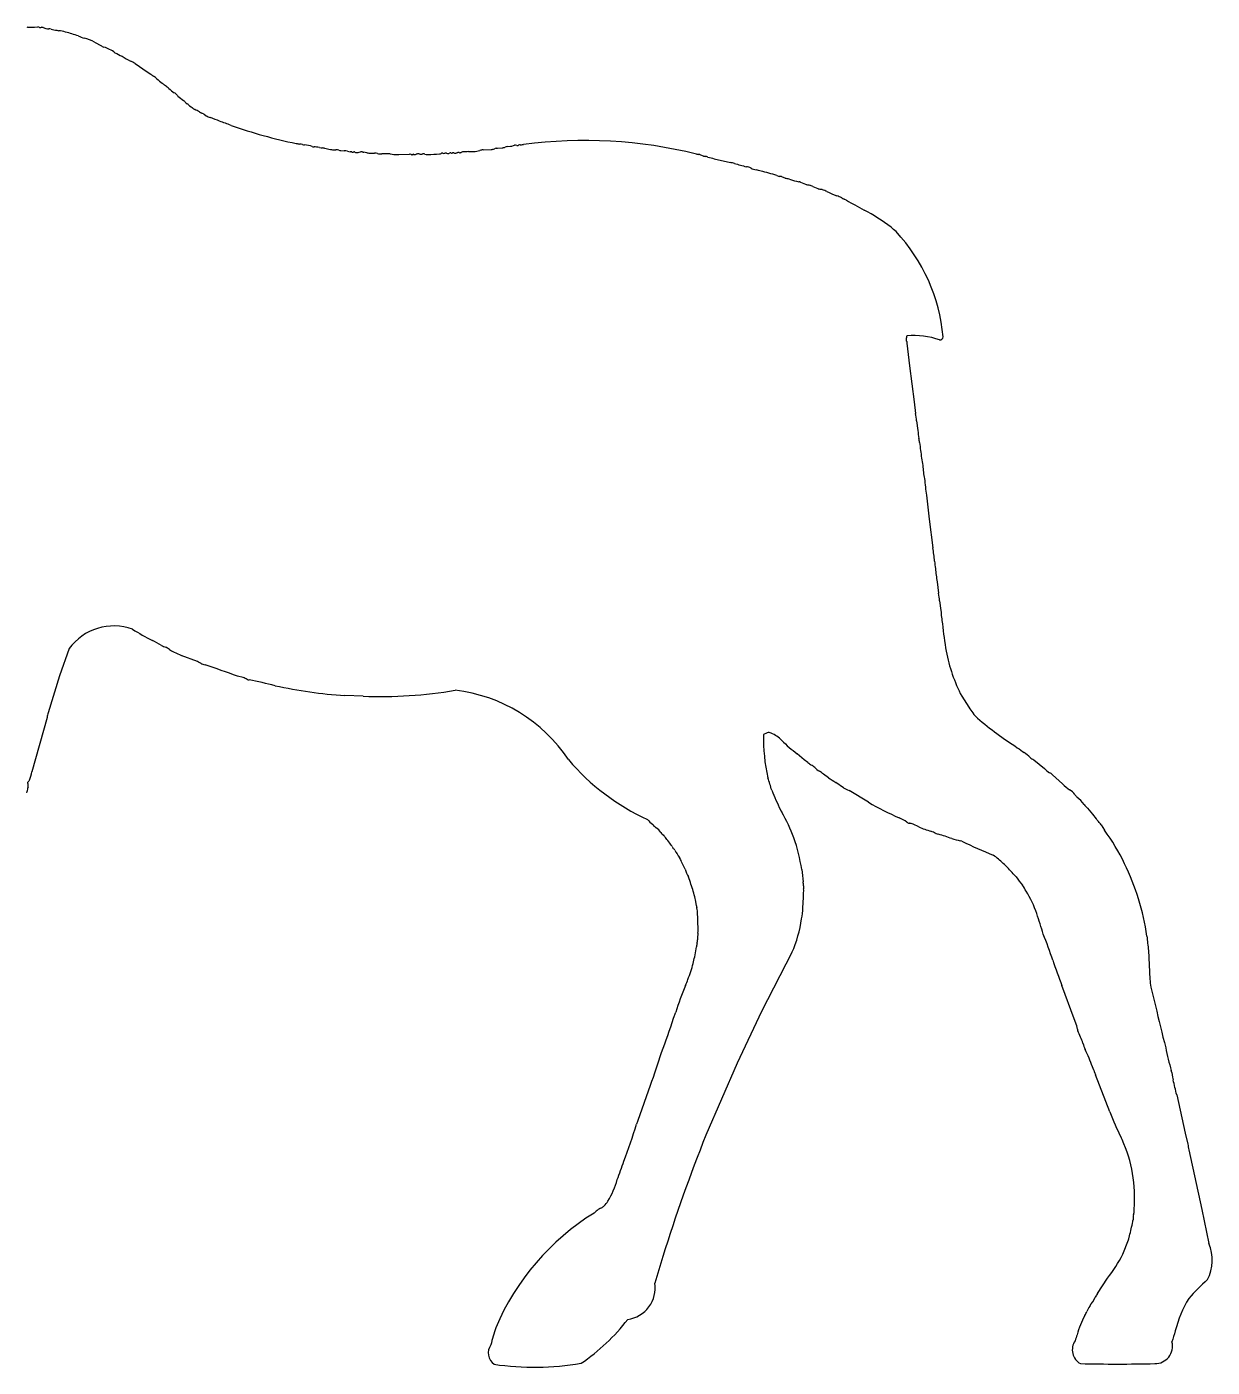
# Model space of a CAD drawing. Header units: metres. Extents: x 0 to 7.65, y 0 to 6.75.
# Drawn here: x 3.28 to 7.65, y 0.005 to 4.946 of the extents above; entities that cross this region are included whole.
import ezdxf

# ---------------------------------------------------------------- set-up
doc = ezdxf.new("R2010")
doc.units = ezdxf.units.M

msp = doc.modelspace()

# ---------------------------------------------------------------- linework, layer by layer
at = {"layer": '1', "color": 5}
for p, q in [((3.28574, 4.94502), (3.30745, 4.94552)), ((3.30745, 4.94552), (3.32036, 4.94571)), ((3.33084, 4.94381), (3.33345, 4.94486)), ((3.33999, 4.94331), (3.35003, 4.9407)), ((3.52931, 4.88967), (3.55484, 4.87567)), ((3.55484, 4.87567), (3.55754, 4.87397)), ((3.55754, 4.87397), (3.5639, 4.8716)), ((3.67914, 4.81129), (3.72328, 4.78042)), ((3.72328, 4.78042), (3.73656, 4.77166)), ((3.83485, 4.69297), (3.83684, 4.6905)), ((3.83684, 4.6905), (3.84178, 4.68659)), ((3.84178, 4.68659), (3.85689, 4.67519)), ((3.85689, 4.67519), (3.85952, 4.67341)), ((3.87952, 4.65544), (3.8857, 4.65084)), ((3.93105, 4.62591), (3.93358, 4.62402)), ((3.93358, 4.62402), (3.94122, 4.61842)), ((5.01057, 4.49864), (5.01479, 4.49902)), ((5.01479, 4.49902), (5.03189, 4.50034)), ((5.05032, 4.5047), (5.0628, 4.50601)), ((5.07396, 4.5083), (5.07727, 4.50957)), ((5.09887, 4.51128), (5.10315, 4.51164)), ((4.40637, 4.49292), (4.41891, 4.49263)), ((4.43761, 4.48975), (4.45015, 4.48945)), ((4.48282, 4.48394), (4.48511, 4.48495)), ((4.48942, 4.48437), (4.49207, 4.48353)), ((4.5402, 4.48058), (4.54444, 4.48055)), ((4.54444, 4.48055), (4.56159, 4.48061)), ((4.58032, 4.47777), (4.5888, 4.4777)), ((4.61925, 4.4783), (4.62649, 4.4769)), ((4.65099, 4.47568), (4.69049, 4.47692)), ((4.70096, 4.47502), (4.70324, 4.47603)), ((4.84291, 4.4817), (4.84522, 4.48085)), ((4.84744, 4.48094), (4.84967, 4.48197)), ((4.90834, 4.48612), (4.92608, 4.48685)), ((4.96173, 4.49242), (4.99213, 4.49428)), ((5.74876, 4.47711), (5.75008, 4.47683)), ((5.76088, 4.47507), (5.76409, 4.47392)), ((5.76409, 4.47392), (5.77369, 4.47043)), ((5.84704, 4.45271), (5.87482, 4.44579)), ((6.04456, 4.39827), (6.05098, 4.39598)), ((6.06194, 4.39396), (6.06515, 4.39282)), ((6.06515, 4.39282), (6.07475, 4.38933)), ((6.08524, 4.38681), (6.08892, 4.38617)), ((6.08892, 4.38617), (6.09535, 4.38387)), ((6.1326, 4.37333), (6.15127, 4.36578)), ((6.16176, 4.36325), (6.16544, 4.36261)), ((6.17797, 4.35768), (6.19636, 4.34983)), ((6.29947, 4.30879), (6.30216, 4.30709)), ((6.52478, 3.77971), (6.52666, 3.75851)), ((6.52666, 3.75851), (6.53369, 3.69659)), ((6.53369, 3.69659), (6.55138, 3.56334)), ((6.55138, 3.56334), (6.55604, 3.52104)), ((6.56036, 3.49325), (6.56536, 3.45776)), ((6.59689, 3.21905), (6.60709, 3.13132)), ((6.60709, 3.13132), (6.62022, 3.02519)), ((6.63648, 2.90025), (6.64089, 2.85774)), ((6.64495, 2.83003), (6.65009, 2.79455)), ((3.43538, 2.65381), (3.40057, 2.55361)), ((3.90953, 2.60581), (3.84935, 2.6288)), ((3.40057, 2.55361), (3.35842, 2.41721)), ((4.07708, 2.5468), (4.05604, 2.55187)), ((4.5194, 2.47819), (4.452, 2.48084)), ((6.72665, 2.47865), (6.75285, 2.43789)), ((3.35407, 2.39986), (3.29813, 2.19951)), ((6.0066, 2.34165), (5.99648, 2.33763)), ((6.00959, 2.34329), (6.0066, 2.34165)), ((6.14638, 2.24344), (6.12051, 2.2663)), ((6.15948, 2.23445), (6.14638, 2.24344)), ((6.9922, 2.24362), (7.03172, 2.21237)), ((6.23536, 2.17785), (6.2172, 2.19056)), ((7.0615, 2.18907), (7.09859, 2.1552)), ((3.28437, 2.14362), (3.28357, 2.14017)), ((6.2908, 2.14065), (6.26226, 2.16066)), ((6.38281, 2.08738), (6.31127, 2.13034)), ((6.05822, 2.05964), (6.05958, 2.05643)), ((6.05958, 2.05643), (6.06303, 2.05097)), ((7.19093, 2.06534), (7.20904, 2.04324)), ((7.20904, 2.04324), (7.22301, 2.026)), ((6.54096, 2.00864), (6.53687, 2.00966)), ((7.24139, 2.00427), (7.25331, 1.98471)), ((5.656, 1.92948), (5.65042, 1.93717)), ((6.72774, 1.94345), (6.7215, 1.94523)), ((5.70698, 1.8408), (5.69367, 1.86813)), ((6.14338, 1.77136), (6.14384, 1.76832)), ((5.74863, 1.70526), (5.7466, 1.72191)), ((5.7554, 1.61644), (5.75254, 1.68681)), ((5.74624, 1.53964), (5.74892, 1.5542)), ((6.10099, 1.53304), (5.98878, 1.31616)), ((7.41579, 1.54081), (7.42084, 1.43488)), ((5.73645, 1.49322), (5.74033, 1.51099)), ((7.14154, 1.2891), (7.09631, 1.41155)), ((7.42405, 1.40512), (7.4417, 1.33678)), ((5.66362, 1.29122), (5.67244, 1.31298)), ((5.98878, 1.31616), (5.89856, 1.12599)), ((7.15117, 1.2627), (7.14154, 1.2891)), ((7.15346, 1.25125), (7.15117, 1.2627)), ((5.89856, 1.12599), (5.78365, 0.86053)), ((7.21439, 1.09955), (7.20879, 1.1119)), ((7.50148, 1.09093), (7.50365, 1.07436)), ((5.53427, 0.91505), (5.57917, 1.04451)), ((7.2732, 0.94555), (7.22017, 1.08257)), ((7.51937, 1.00839), (7.5513, 0.86705)), ((7.31817, 0.84359), (7.3147, 0.85162)), ((7.5513, 0.86705), (7.56055, 0.8266)), ((7.56381, 0.80646), (7.61217, 0.5855)), ((5.40144, 0.59341), (5.40379, 0.59552)), ((7.36209, 0.57525), (7.36209, 0.58753)), ((7.61217, 0.5855), (7.63822, 0.46084)), ((7.32078, 0.4212), (7.34204, 0.4742)), ((7.34204, 0.4742), (7.34319, 0.47741)), ((7.34319, 0.47741), (7.34517, 0.4884)), ((5.6248, 0.41329), (5.59508, 0.31455)), ((7.22795, 0.27616), (7.26414, 0.33248))]:
    msp.add_line(p, q, dxfattribs=at)
for centre, radius, start, end in [((3.28652, 4.96374), 0.01874, 248.23316, 267.61538), ((3.31959, 4.92702), 0.01871, 68.21626, 87.63228), ((3.33156, 4.95803), 0.01454, 249.74595, 262.35558), ((3.32992, 4.94573), 0.00213, 262.22652, 295.62146), ((3.31367, 4.84684), 0.09999, 74.74073, 78.59275), ((3.36248, 4.9809), 0.04208, 252.79623, 268.11115), ((3.35881, 4.88703), 0.05186, 78.89854, 87.4746), ((3.48191, 5.41923), 0.49442, 256.77409, 259.31395), ((3.40164, 4.97057), 0.0389, 252.94576, 263.75996), ((3.3898, 4.82702), 0.10515, 71.77384, 85.85048), ((3.14054, 3.90756), 1.05767, 71.88051, 74.52783), ((3.53936, 5.05825), 0.16139, 244.33929, 252.71676), ((3.46008, 4.7653), 0.14235, 60.89699, 77.28349), ((3.51511, 4.72467), 0.15482, 54.65798, 71.62864), ((3.78558, 5.17728), 0.37312, 240.99432, 245.50947), ((3.93522, 5.32592), 0.57527, 238.06334, 241.58701), ((3.58895, 4.64979), 0.18498, 60.81887, 66.91123), ((3.80178, 4.85165), 0.10321, 230.81068, 237.84027), ((3.71423, 4.70588), 0.06688, 47.25252, 60.82069), ((3.88779, 4.88632), 0.1835, 225.69912, 233.55792), ((3.7468, 4.69285), 0.05591, 51.34948, 55.09868), ((3.69428, 4.62737), 0.13986, 48.93307, 51.30364), ((3.8216, 4.77367), 0.05409, 229.06106, 232.25308), ((3.82797, 4.78177), 0.0644, 232.18868, 235.1164), ((3.73015, 4.64163), 0.10651, 46.59198, 55.06489), ((3.87374, 4.78759), 0.09828, 224.24911, 238.97133), ((3.79956, 4.6649), 0.04509, 38.50645, 58.56577), ((3.84278, 4.65281), 0.02654, 37.2894, 50.90818), ((3.88456, 4.68449), 0.02589, 217.0538, 238.02244), ((3.77059, 4.5327), 0.16404, 49.02815, 52.32468), ((3.89484, 4.67574), 0.02543, 228.99832, 232.97159), ((3.95192, 4.72988), 0.10311, 230.04171, 238.84083), ((3.79176, 4.41779), 0.24803, 59.98654, 64.4909), ((3.93253, 4.65677), 0.02942, 235.38762, 254.74656), ((3.91721, 4.60011), 0.02928, 61.78618, 74.99024), ((3.96997, 4.66489), 0.05464, 238.25103, 255.81177), ((3.75594, 4.07302), 0.57503, 65.90599, 69.57896), ((3.85191, 4.1432), 0.47546, 67.66008, 73.02881), ((4.63814, 6.29705), 1.81789, 250.54394, 258.41153), ((4.30176, 4.64695), 0.13386, 257.57682, 262.80415), ((4.28352, 4.46863), 0.04553, 73.86314, 88.14424), ((4.3081, 4.55333), 0.04266, 253.76173, 263.64897), ((4.29276, 4.38579), 0.12559, 71.73211, 85.15024), ((4.35577, 4.59198), 0.09009, 254.78605, 257.97343), ((4.34094, 4.52242), 0.01896, 258.01203, 264.95113), ((4.33576, 4.34401), 0.15956, 85.79984, 88.74088), ((4.34809, 4.4656), 0.03755, 73.3975, 90.97773), ((4.37201, 4.54869), 0.04892, 254.36293, 267.66027), ((4.36789, 4.44815), 0.0517, 79.0366, 87.64722), ((4.48758, 4.96359), 0.47749, 256.6985, 259.32753), ((5.01756, 4.45996), 0.0393, 100.24655, 111.02599), ((5.0305, 4.53523), 0.03492, 272.27441, 291.35505), ((5.05733, 4.46604), 0.03929, 100.27302, 111.0414), ((5.06062, 4.54495), 0.039, 273.19836, 289.99357), ((5.0813, 4.49675), 0.01344, 67.66262, 107.45077), ((5.08928, 4.51735), 0.00866, 250.65647, 272.59152), ((5.08932, 4.5171), 0.00841, 272.37622, 294.6701), ((5.10119, 4.49265), 0.01877, 97.09548, 116.4422), ((5.10064, 4.56383), 0.05225, 272.74847, 281.99113), ((5.33499, 2.79237), 1.73481, 76.20143, 97.40186), ((4.40963, 4.52807), 0.0353, 252.73553, 264.70566), ((4.42012, 4.45693), 0.03572, 73.33364, 91.9362), ((4.44141, 4.52888), 0.03932, 253.68215, 264.45887), ((4.45156, 4.45595), 0.03353, 72.62643, 92.40781), ((4.50154, 4.66403), 0.18056, 257.2099, 260.64744), ((4.45962, 4.40574), 0.08111, 77.80242, 81.07968), ((4.47413, 4.47267), 0.01263, 69.68003, 77.99968), ((4.48349, 4.49789), 0.01427, 249.60103, 262.41376), ((4.48188, 4.48586), 0.00213, 262.67852, 296.09252), ((4.48603, 4.48303), 0.00213, 82.22764, 115.62033), ((4.48438, 4.47072), 0.01455, 69.74883, 82.3527), ((4.49819, 4.51226), 0.02937, 257.96789, 292.85108), ((4.51315, 4.47748), 0.00849, 92.27819, 114.69977), ((4.51315, 4.47763), 0.00833, 69.71377, 92.34098), ((4.52047, 4.4975), 0.01284, 249.81378, 258.03907), ((4.53479, 4.56403), 0.08089, 257.88227, 261.15286), ((4.51351, 4.41061), 0.07402, 74.73904, 83.1386), ((4.54346, 4.51569), 0.03526, 252.72159, 264.68911), ((4.56304, 4.44572), 0.03492, 73.31424, 92.38659), ((4.58411, 4.51689), 0.03931, 253.68079, 264.46023), ((4.61398, 3.97272), 0.5056, 89.40292, 92.85475), ((4.64285, 4.55875), 0.08347, 258.69909, 275.59943), ((4.68968, 4.45826), 0.01868, 68.104, 87.52868), ((4.70169, 4.48928), 0.01458, 249.78755, 262.4002), ((4.70003, 4.47692), 0.00211, 262.74365, 296.18099), ((4.70457, 4.47329), 0.00305, 92.74304, 115.78599), ((4.70461, 4.47218), 0.00415, 72.87305, 92.57694), ((4.71069, 4.49219), 0.01676, 253.13279, 270.607), ((4.71072, 4.49093), 0.0155, 270.54395, 288.72677), ((4.73199, 4.42803), 0.0509, 103.60574, 108.67005), ((4.72243, 4.4676), 0.01019, 92.34777, 103.67051), ((4.72201, 4.45592), 0.02186, 72.68948, 89.99046), ((4.73282, 4.49458), 0.0183, 256.39738, 271.1112), ((4.73287, 4.49303), 0.01675, 271.0373, 286.41615), ((4.74237, 4.46083), 0.01682, 90.44158, 106.47501), ((4.74236, 4.46136), 0.0163, 74.13887, 90.40913), ((4.75616, 4.513), 0.03717, 255.4356, 272.79766), ((4.74966, 5.19788), 0.72205, 270.65962, 274.12211), ((4.79925, 4.49629), 0.01873, 277.07658, 296.4611), ((4.81124, 4.47158), 0.00874, 93.35376, 114.63256), ((4.81132, 4.47066), 0.00966, 73.28679, 93.5106), ((4.81708, 4.4898), 0.01033, 253.20753, 291.37369), ((4.82438, 4.47124), 0.00962, 91.45849, 111.56298), ((4.82433, 4.47191), 0.00894, 70.32252, 91.21771), ((4.83251, 4.49297), 0.01365, 247.76701, 296.87878), ((4.8449, 4.4671), 0.01504, 102.18892, 114.4554), ((4.84215, 4.4798), 0.00204, 68.31509, 101.99691), ((4.84608, 4.48714), 0.00635, 262.24728, 282.39578), ((4.85056, 4.48015), 0.00203, 82.46271, 116.1414), ((4.84888, 4.4671), 0.01518, 70.44013, 82.60995), ((4.85896, 4.4935), 0.01308, 247.52731, 273.41947), ((4.85885, 4.49098), 0.01058, 274.84639, 284.07825), ((4.84141, 4.56133), 0.08306, 283.93823, 287.22584), ((4.87286, 4.45985), 0.02319, 94.63271, 107.18954), ((4.87167, 4.47445), 0.00854, 73.84239, 94.58813), ((4.87683, 4.49233), 0.01007, 253.98854, 273.66215), ((4.87693, 4.49097), 0.0087, 273.54226, 294.70411), ((4.88891, 4.4663), 0.01872, 97.07087, 116.46681), ((4.92565, 3.99178), 0.49465, 92.00532, 94.52665), ((4.92703, 4.57366), 0.08682, 269.37435, 285.61736), ((4.96246, 4.46067), 0.03175, 91.31287, 112.31658), ((4.99075, 4.52915), 0.0349, 272.26806, 291.3614), ((5.75809, 4.51427), 0.03829, 257.9182, 264.96002), ((5.75133, 4.43805), 0.03823, 75.53899, 84.90244), ((5.78552, 4.50385), 0.03545, 250.50562, 255.60916), ((5.79076, 4.52359), 0.05587, 255.43813, 259.50426), ((5.77415, 4.41301), 0.05601, 72.20392, 83.40898), ((5.91427, 4.85617), 0.40878, 252.48797, 258.99639), ((5.88726, 4.67755), 0.22841, 257.09448, 259.85708), ((5.86491, 4.36954), 0.0769, 71.78954, 82.59491), ((6.17965, 5.41125), 1.01135, 253.29494, 255.89723), ((5.92375, 4.36731), 0.06377, 65.68556, 81.46147), ((5.98825, 4.50198), 0.08556, 243.45725, 257.19367), ((5.94004, 4.25739), 0.16379, 73.41756, 79.71484), ((5.80677, 3.65613), 0.77931, 72.23367, 76.64447), ((6.06067, 4.43321), 0.03847, 255.41552, 263.73609), ((6.05225, 4.35682), 0.03838, 75.38265, 83.69441), ((6.08557, 4.41957), 0.03212, 250.31028, 256.41948), ((6.11275, 4.53325), 0.14901, 256.52563, 259.36085), ((6.15709, 4.54104), 0.16886, 248.5544, 259.29078), ((6.11563, 4.32027), 0.05577, 75.44956, 79.58546), ((6.1213, 4.34221), 0.03311, 70.0514, 75.41698), ((6.16155, 4.39401), 0.03005, 249.98717, 256.38522), ((6.18919, 4.509), 0.14831, 256.46693, 259.34356), ((6.12338, 4.23731), 0.13217, 65.60277, 71.44235), ((6.20655, 4.37807), 0.03002, 250.1511, 256.54869), ((6.23425, 4.49295), 0.1482, 256.46584, 259.34464), ((6.19598, 4.28937), 0.05895, 75.41282, 79.37718), ((6.20247, 4.31471), 0.0328, 69.92248, 75.23452), ((6.13198, 4.13047), 0.23005, 65.02997, 69.18612), ((6.57453, 5.10827), 0.84325, 245.81751, 248.54015), ((6.24759, 4.25743), 0.06857, 57.7248, 74.40286), ((6.30075, 4.33934), 0.02909, 235.35112, 254.93686), ((6.28458, 4.28002), 0.0324, 62.63345, 74.58404), ((6.45035, 4.53467), 0.27158, 236.92892, 244.42589), ((6.56645, 4.65963), 0.43737, 237.75871, 242.82505), ((6.07619, 3.70419), 0.63651, 52.20405, 62.84463), ((6.21204, 3.89603), 0.40179, 47.26697, 50.74568), ((6.0075, 3.74474), 0.65345, 5.15078, 43.09134), ((6.53257, 3.80063), 0.00999, 138.58419, 163.96575), ((6.54922, 3.51923), 0.28902, 70.54621, 94.79162), ((6.53229, 3.80071), 0.0097, 163.93134, 189.709), ((6.48071, 3.78934), 0.04313, 357.81762, 373.0345), ((6.54426, 3.7877), 0.02045, 180.00685, 186.94362), ((6.62708, 3.79773), 0.10387, 186.9102, 189.98888), ((6.64469, 3.80551), 0.01378, 273.29388, 351.23572), ((6.37494, 3.47866), 0.186, 4.50016, 13.17184), ((6.92324, 3.48141), 0.35866, 183.78001, 188.54381), ((6.46515, 3.39869), 0.10752, 7.84978, 15.88838), ((7.6923, 3.5275), 1.12643, 185.81528, 188.74564), ((6.84207, 3.38187), 0.26436, 185.56553, 191.52075), ((6.96069, 3.35481), 0.37853, 183.89967, 191.32975), ((7.65464, 3.37681), 1.06945, 185.16948, 188.48294), ((6.27309, 2.95759), 0.35365, 2.98894, 11.02004), ((7.08412, 3.03115), 0.46117, 186.8644, 190.24708), ((7.00875, 2.97208), 0.37914, 183.47333, 190.92101), ((6.46359, 2.81761), 0.18179, 3.91774, 12.75331), ((6.98231, 2.81028), 0.33259, 182.7114, 191.23381), ((3.60049, 2.53282), 0.20469, 70.27329, 143.76603), ((4.10621, 3.40842), 0.81057, 237.40666, 243.33419), ((7.82858, 2.85144), 1.17727, 185.16326, 190.14517), ((3.43363, 2.0846), 0.67433, 59.45334, 62.74492), ((3.87386, 2.87505), 0.23127, 245.06316, 249.23653), ((3.76592, 2.60094), 0.06341, 51.46064, 65.84444), ((3.84878, 2.71087), 0.07429, 234.29707, 249.32905), ((4.10519, 3.20934), 0.63441, 243.5451, 246.21756), ((7.25656, 2.75353), 0.59696, 190.56532, 207.41692), ((3.81271, 2.40794), 0.22029, 60.56421, 63.92696), ((3.99324, 2.77075), 0.1856, 247.08469, 252.33921), ((3.08206, -0.01915), 2.74932, 69.25181, 71.88423), ((4.05899, 2.4812), 0.06805, 60.55806, 74.58415), ((4.09964, 2.55462), 0.01588, 243.06567, 253.89914), ((4.10302, 2.56645), 0.02819, 253.94966, 262.08108), ((3.75641, 0.77462), 1.7969, 75.87232, 79.00426), ((4.7967, 5.47163), 3.01511, 258.48859, 260.96388), ((4.57293, 4.31036), 1.83351, 262.17044, 266.2182), ((4.58025, 4.17752), 1.70041, 267.94935, 279.44858), ((4.7918, 1.92186), 0.58225, 33.65796, 83.33376), ((6.94408, 2.55625), 0.22489, 211.75495, 225.07404), ((3.46579, 2.38107), 0.11329, 161.39716, 170.45267), ((7.70571, 3.4879), 1.42732, 229.84358, 237.16253), ((6.63601, 2.31812), 0.63983, 178.25301, 192.70561), ((6.01567, 2.32626), 0.01808, 62.49753, 109.65298), ((5.97333, 2.22708), 0.12588, 44.48206, 66.25263), ((6.42119, 2.67658), 0.50866, 225.25836, 233.76313), ((7.29246, 2.77711), 0.60722, 233.55356, 236.50739), ((5.9278, 2.80152), 0.85702, 220.53303, 245.22118), ((6.39384, 2.51552), 0.36596, 230.17856, 232.63852), ((6.10753, 2.11659), 0.12571, 52.02821, 59.27066), ((6.83694, 2.10459), 0.20518, 46.14967, 54.05772), ((7.05348, 2.34756), 0.12066, 231.93876, 239.47935), ((3.13863, 2.22659), 0.16178, 339.13176, 350.36435), ((5.26311, 1.91325), 0.79396, 15.96618, 19.43226), ((6.28647, 2.32362), 0.14823, 226.73114, 235.25028), ((6.1493, 2.11477), 0.10175, 48.14144, 58.82065), ((6.54473, 2.63232), 0.54978, 235.75635, 239.08377), ((7.12926, 2.31006), 0.13805, 225.04499, 235.50132), ((7.01766, 2.13688), 0.06816, 49.96813, 60.64727), ((3.14706, 2.16185), 0.13823, 343.47235, 350.97528), ((3.28987, 2.15983), 0.00727, 176.12339, 204.3418), ((3.28485, 2.16017), 0.00225, 124.19412, 176.17189), ((3.26897, 2.14968), 0.01596, 4.55874, 26.61007), ((3.27129, 2.18019), 0.02193, 304.11145, 318.20028), ((3.24337, 2.15016), 0.04152, 350.94378, 361.09611), ((3.27852, 2.17376), 0.01226, 318.05808, 336.93394), ((7.55391, 2.76253), 1.65262, 202.44203, 205.17103), ((6.39472, 2.3215), 0.20858, 240.11767, 246.41684), ((7.27399, 2.33339), 0.25003, 225.45101, 233.37518), ((7.09506, 2.07981), 0.06071, 36.71061, 60.63485), ((7.18488, 3.52074), 1.64251, 240.76995, 245.20991), ((7.20407, 2.15815), 0.07355, 214.87113, 224.74002), ((6.986, 1.91852), 0.25059, 39.91364, 48.56428), ((7.28751, 2.16619), 0.13963, 218.48235, 226.24047), ((5.54161, 1.74578), 0.60417, 20.36098, 30.3407), ((6.45128, 1.91219), 0.1257, 54.32095, 69.07033), ((5.69119, 2.13395), 0.16507, 222.04351, 230.54082), ((5.5417, 1.95569), 0.06761, 40.74768, 48.73615), ((5.62607, 2.02902), 0.04418, 221.37498, 227.61394), ((5.62412, 2.02698), 0.04136, 227.71354, 234.15851), ((5.56152, 1.93674), 0.06848, 34.79439, 55.91575), ((6.53529, 2.02725), 0.01681, 230.44193, 246.4553), ((6.53768, 2.03279), 0.02284, 246.52886, 260.25365), ((6.52381, 1.95307), 0.05808, 77.00592, 80.0863), ((6.47369, 1.81108), 0.2087, 62.96312, 71.19706), ((6.68357, 2.24281), 0.27141, 244.92916, 254.99775), ((6.58811, 1.90509), 0.07965, 57.49175, 71.55883), ((7.29152, 2.07275), 0.08294, 214.30739, 223.06873), ((7.17689, 1.95783), 0.07948, 35.75507, 47.16265), ((6.57708, 1.49658), 0.834, 25.90805, 35.82313), ((5.68686, 2.02867), 0.087, 217.41155, 227.80587), ((5.57704, 1.91388), 0.07194, 34.2803, 44.40646), ((5.23379, 1.61435), 0.52706, 37.76999, 40.17946), ((5.64309, 1.91941), 0.01637, 17.18541, 37.94267), ((5.44801, 1.72877), 0.69803, 9.16845, 18.99699), ((6.63375, 1.9771), 0.00561, 239.63247, 255.06927), ((6.68665, 2.17283), 0.20836, 254.88198, 257.40855), ((6.41085, 1.1748), 0.8274, 70.23999, 73.83308), ((6.86865, 2.5588), 0.63097, 253.60738, 256.51364), ((7.65932, 3.90361), 2.17027, 244.58014, 247.90923), ((5.68714, 1.93459), 0.03023, 199.99222, 211.23397), ((5.66637, 1.92198), 0.00594, 211.15314, 236.68501), ((5.65405, 1.90319), 0.01654, 43.16588, 56.77361), ((5.64879, 1.89828), 0.02372, 31.7888, 43.12475), ((5.89548, 2.03608), 0.25887, 208.94894, 216.12633), ((5.61457, 1.83996), 0.08397, 19.60253, 31.20223), ((6.70583, 1.6952), 0.24051, 43.83396, 55.18553), ((5.95501, 1.92863), 0.26312, 199.49901, 206.25789), ((7.23296, 1.93685), 1.10011, 185.05134, 187.45639), ((6.69441, 1.64274), 0.28665, 39.12587, 49.82843), ((6.52451, 1.46707), 0.89419, 8.16737, 26.13733), ((5.55913, 1.74268), 0.17438, 14.10302, 23.50241), ((5.41445, 1.66467), 0.33614, 11.62909, 21.00643), ((6.08745, 1.78228), 0.05597, 357.56492, 372.18287), ((6.19041, 1.77569), 0.04723, 174.87988, 185.2543), ((6.67396, 1.58458), 0.34074, 41.90064, 44.55006), ((7.25629, 2.04228), 0.40127, 214.99551, 220.44911), ((6.71861, 1.62962), 0.2778, 27.83826, 33.2501), ((5.60219, 1.68763), 0.14843, 13.35511, 17.56948), ((5.19005, 1.77508), 0.95381, 355.35335, 358.5276), ((6.06912, 1.76071), 0.07511, 352.24492, 365.81851), ((6.61802, 1.54444), 0.40751, 18.95281, 31.82723), ((5.79612, 1.71344), 0.04819, 189.76841, 198.49361), ((5.7134, 1.68536), 0.03917, 2.12104, 19.05725), ((5.9341, 1.69928), 0.20662, 348.5456, 359.59171), ((5.66505, 1.72473), 0.47622, 336.26418, 351.97562), ((5.35959, 1.10777), 1.73955, 16.4764, 19.09371), ((5.87026, 1.5848), 0.11786, 170.14492, 181.96308), ((5.721, 1.61441), 0.03446, 344.09256, 363.36963), ((5.07379, 0.83717), 2.09796, 18.5548, 21.35507), ((7.89754, 1.6235), 0.48879, 183.44809, 189.73947), ((5.61019, 1.55277), 0.13669, 342.20146, 354.48726), ((5.85954, 1.54599), 0.11092, 167.87629, 175.7572), ((5.71676, 1.57924), 0.03574, 343.83913, 362.43987), ((5.38387, 1.57759), 0.36254, 336.7284, 346.54193), ((9.28348, 2.25279), 2.34337, 198.61499, 201.03803), ((5.54168, 1.486), 0.18268, 336.1095, 343.57871), ((7.7327, 1.45347), 0.31241, 183.41045, 188.90212), ((6.53059, 1.05487), 0.89613, 156.51272, 163.26024), ((10.72435, 2.04849), 3.35892, 192.23297, 194.9389), ((4.17719, 1.73557), 1.55142, 338.42228, 343.35675), ((7.18132, 1.25554), 0.02819, 188.76198, 203.70842), ((6.36623, 0.89578), 0.86277, 20.59449, 23.81916), ((7.39049, 1.26184), 0.22548, 196.1131, 202.45616), ((3.66431, 1.75872), 2.04372, 339.54535, 343.11182), ((6.66807, 0.92322), 0.5727, 19.23621, 26.16027), ((8.81878, 1.45974), 1.36818, 191.68675, 195.33186), ((7.17914, 1.08393), 0.03855, 19.34918, 23.9066), ((7.15146, 1.07426), 0.06788, 15.87105, 19.30725), ((7.38109, 1.13985), 0.17093, 195.97021, 198.46193), ((7.4555, 1.08051), 0.04714, 12.76619, 21.7474), ((7.25235, 1.09684), 0.0352, 198.42135, 203.92158), ((7.76063, 1.13256), 0.26349, 192.76064, 195.13356), ((6.29982, 0.74937), 1.24676, 11.99105, 14.60644), ((8.21902, 1.30731), 1.01264, 200.93138, 206.74387), ((4.08635, 1.31787), 1.50037, 338.32835, 343.83302), ((5.55539, 0.89351), 0.02877, 146.79331, 166.73247), ((5.50532, 0.92615), 0.031, 326.98874, 339.02166), ((11.57316, -1.44761), 6.23265, 158.26405, 162.62815), ((6.86021, 0.63325), 0.50396, 354.79511, 384.66996), ((7.79484, 0.85418), 0.23591, 186.7156, 191.67259), ((4.30785, 1.14058), 1.23186, 338.85311, 342.19008), ((5.13774, 0.78788), 0.33193, 329.00005, 343.96106), ((5.38559, 0.61782), 0.0291, 289.73831, 302.99518), ((5.3669, 0.63869), 0.05679, 310.51072, 316.86196), ((5.34806, 0.66324), 0.08747, 313.56253, 328.02561), ((5.86034, -0.21321), 0.92608, 121.89377, 156.88936), ((5.44086, 0.50106), 0.10028, 122.60861, 134.11929), ((5.40531, 0.56299), 0.02916, 109.83288, 129.36229), ((7.32314, 0.55186), 0.03582, 342.73806, 354.52292), ((7.52642, 0.54476), 0.16766, 175.94149, 178.7416), ((7.39774, 0.5573), 0.03857, 163.88293, 180.9964), ((7.31922, 0.57978), 0.04311, 344.15303, 353.97327), ((6.72425, 0.65937), 0.64403, 344.6051, 349.42991), ((7.48983, 0.39959), 0.16054, 333.26153, 382.43106), ((6.82783, 0.67345), 0.55374, 321.99275, 332.9008), ((5.48071, 0.29601), 0.11586, 277.30925, 369.21061), ((8.12828, -0.23768), 0.75125, 131.22425, 138.67027), ((7.03091, 0.35533), 0.20969, 323.33973, 333.85246), ((7.28492, 0.22869), 0.07415, 140.19559, 152.50424), ((7.90897, 0.04552), 0.40526, 148.30596, 166.78718), ((7.09496, 0.25276), 0.10296, 326.42086, 335.41825), ((7.28577, 0.1721), 0.10428, 146.18976, 158.72673), ((5.71167, -0.08162), 0.74034, 161.74597, 166.87288), ((4.91752, 0.62257), 0.72727, 303.90389, 322.62327), ((7.52061, 0.01738), 0.38386, 152.29879, 163.84545), ((7.19195, 0.06829), 0.05749, 144.41928, 241.40344), ((7.36844, 0.04721), 0.22981, 160.43075, 166.27246), ((7.92649, -0.01104), 0.43822, 160.09708, 165.62255), ((5.03123, 0.05673), 0.05033, 143.7007, 235.38343), ((7.43991, 0.08195), 0.06406, 268.88047, 374.30328), ((5.15121, 1.04623), 1.04157, 261.79931, 279.50395), ((7.29958, 6.08772), 6.07141, 268.72451, 271.31264)]:
    msp.add_arc(centre, radius, start, end, dxfattribs=at)

doc.saveas('drawing.dxf')
